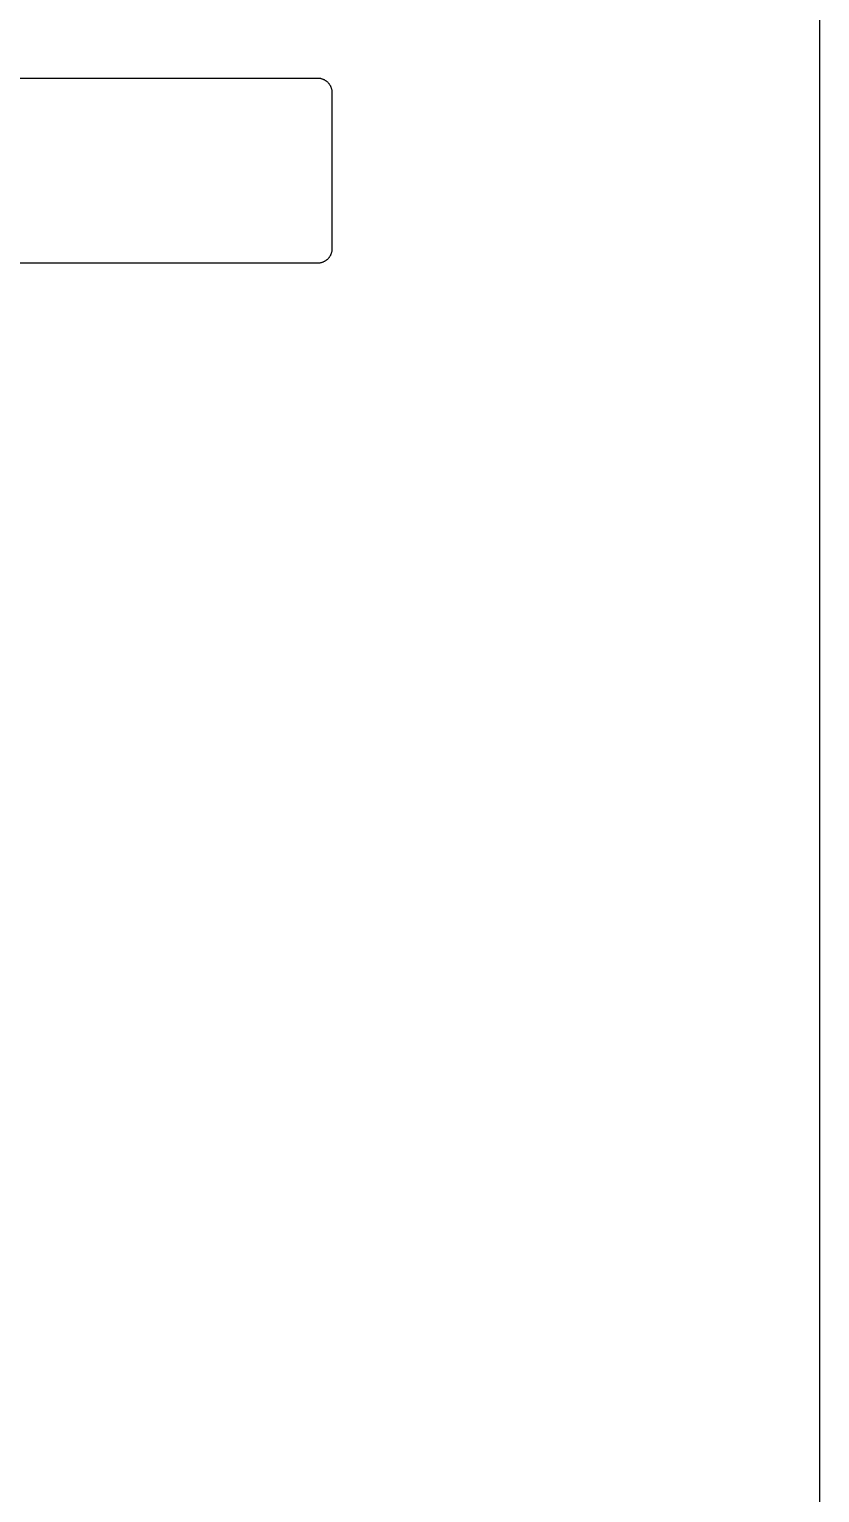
# Model space of a CAD drawing. Header units: inches. Extents: x -14 to 166, y -2 to 100.
# Drawn here: x 70.7 to 77.08, y 69.68 to 81.5 of the extents above; entities that cross this region are included whole.
import ezdxf

# ---------------------------------------------------------------- set-up
doc = ezdxf.new("R2010")
doc.units = ezdxf.units.IN
doc.layers.add('ZANO_R', color=7, linetype='Continuous', lineweight=0)
doc.layers.add('ZANO_W', color=1, linetype='Continuous', lineweight=0)
doc.styles.get("Standard").update_dxf_attribs({"font": 'arial.ttf'})
doc.dimstyles.new('amerykanie', dxfattribs={"dimtxt": 50, "dimasz": 50, "dimexe": 0.5, "dimexo": 0.5, "dimgap": 1, "dimtad": 1, "dimdec": 0, "dimzin": 0, "dimlunit": 5, "dimtxsty": 'Standard', "dimcen": 0.09, "dimclrd": 1, "dimclre": 1, "dimclrt": 1, "dimazin": 0, "dimtfac": 1, "dimtdec": 0, "dimtmove": 0, "dimatfit": 3, "dimfxl": 1, "dimtzin": 0, "dimarcsym": 1})

# ---------------------------------------------------------------- blocks, each defined once
blk = doc.blocks.new('*D368')
at = {"layer": 'ZANO_W', "color": 1, "lineweight": -2}
for p, q in [((66.552, 74.169), (66.552, 70.447)), ((68.343, 74.189), (68.343, 70.447)), ((65.552, 70.947), (64.552, 70.947)), ((66.552, 70.947), (68.343, 70.947)), ((68.579, 67.175), (67.447, 70.947)), ((69.343, 70.947), (70.343, 70.947)), ((76.802, 67.175), (68.579, 67.175))]:
    blk.add_line(p, q, dxfattribs=at)
at = {"layer": 'ZANO_W', "color": 1}
for points in [[(65.552, 70.78), (65.552, 71.114), (66.552, 70.947)], [(69.343, 71.114), (69.343, 70.78), (68.343, 70.947)]]:
    blk.add_solid(points, dxfattribs=at)
at = {"layer": 'ZANO_W', "color": 1, "insert": (72.69, 68.515), "char_height": 1.625, "attachment_point": 5}
blk.add_mtext('1 13/16', dxfattribs=at)

msp = doc.modelspace()

# ---------------------------------------------------------------- linework, layer by layer
at = {"layer": 'ZANO_R'}
for p, q in [((77.08327, 63.38996), (77.08327, 99.61043)), ((2.39824, 81.10649), (73.02816, 81.10649)), ((73.02816, 81.10649), (73.03219, 81.10642)), ((73.03219, 81.10642), (73.03622, 81.10622)), ((73.03622, 81.10622), (73.04023, 81.10587)), ((73.04023, 81.10587), (73.04424, 81.10539)), ((73.04424, 81.10539), (73.04822, 81.10477)), ((73.04822, 81.10477), (73.05219, 81.10402)), ((73.05219, 81.10402), (73.05612, 81.10313)), ((73.05612, 81.10313), (73.06002, 81.10211)), ((73.06002, 81.10211), (73.06389, 81.10096)), ((73.06389, 81.10096), (73.06771, 81.09967)), ((73.06771, 81.09967), (73.07149, 81.09826)), ((73.07149, 81.09826), (73.07521, 81.09671)), ((73.07521, 81.09671), (73.07888, 81.09504)), ((73.07888, 81.09504), (73.08249, 81.09325)), ((73.08249, 81.09325), (73.08604, 81.09133)), ((73.08604, 81.09133), (73.08952, 81.0893)), ((73.08952, 81.0893), (73.09293, 81.08714)), ((73.09293, 81.08714), (73.09627, 81.08487)), ((73.09627, 81.08487), (73.09952, 81.08249)), ((73.09952, 81.08249), (73.10269, 81.08)), ((73.10269, 81.08), (73.10578, 81.0774)), ((73.10578, 81.0774), (73.10877, 81.0747)), ((73.10877, 81.0747), (73.11167, 81.0719)), ((73.11167, 81.0719), (73.11448, 81.069)), ((73.11448, 81.069), (73.11718, 81.066)), ((73.11718, 81.066), (73.11978, 81.06292)), ((73.11978, 81.06292), (73.12227, 81.05975)), ((73.12227, 81.05975), (73.12465, 81.05649)), ((73.12465, 81.05649), (73.12692, 81.05316)), ((73.12692, 81.05316), (73.12907, 81.04975)), ((73.12907, 81.04975), (73.13111, 81.04627)), ((73.13111, 81.04627), (73.13302, 81.04272)), ((73.13302, 81.04272), (73.13482, 81.03911)), ((73.13482, 81.03911), (73.13649, 81.03544)), ((73.13649, 81.03544), (73.13803, 81.03171)), ((73.13803, 81.03171), (73.13945, 81.02793)), ((73.13945, 81.02793), (73.14073, 81.02411)), ((73.14073, 81.02411), (73.14189, 81.02025)), ((73.14189, 81.02025), (73.14291, 81.01635)), ((73.14291, 81.01635), (73.1438, 81.01241)), ((73.1438, 81.01241), (73.14455, 81.00845)), ((73.14455, 81.00845), (73.14517, 81.00446)), ((73.14517, 81.00446), (73.14565, 81.00046)), ((73.14565, 81.00046), (73.14599, 80.99644)), ((73.14599, 80.99644), (73.1462, 80.99241)), ((73.1462, 80.99241), (73.14627, 80.98838)), ((73.14627, 80.98838), (73.14627, 79.72854)), ((73.11718, 79.65092), (73.11448, 79.64792)), ((73.11978, 79.654), (73.11718, 79.65092)), ((73.12227, 79.65717), (73.11978, 79.654)), ((73.12465, 79.66043), (73.12227, 79.65717)), ((73.12692, 79.66376), (73.12465, 79.66043)), ((73.12907, 79.66717), (73.12692, 79.66376)), ((73.13111, 79.67065), (73.12907, 79.66717)), ((73.13302, 79.6742), (73.13111, 79.67065)), ((73.13482, 79.67781), (73.13302, 79.6742)), ((73.13649, 79.68148), (73.13482, 79.67781)), ((73.13803, 79.68521), (73.13649, 79.68148)), ((73.13945, 79.68899), (73.13803, 79.68521)), ((73.14073, 79.69281), (73.13945, 79.68899)), ((73.14189, 79.69667), (73.14073, 79.69281)), ((73.14291, 79.70058), (73.14189, 79.69667)), ((73.1438, 79.70451), (73.14291, 79.70058)), ((73.14455, 79.70847), (73.1438, 79.70451)), ((73.14517, 79.71246), (73.14455, 79.70847)), ((73.14565, 79.71646), (73.14517, 79.71246)), ((73.14599, 79.72048), (73.14565, 79.71646)), ((73.1462, 79.72451), (73.14599, 79.72048)), ((73.14627, 79.72854), (73.1462, 79.72451)), ((73.02816, 79.61043), (69.01241, 79.61043)), ((73.03219, 79.6105), (73.02816, 79.61043)), ((73.03622, 79.6107), (73.03219, 79.6105)), ((73.04023, 79.61105), (73.03622, 79.6107)), ((73.04424, 79.61153), (73.04023, 79.61105)), ((73.04822, 79.61215), (73.04424, 79.61153)), ((73.05219, 79.6129), (73.04822, 79.61215)), ((73.05612, 79.61379), (73.05219, 79.6129)), ((73.06002, 79.61481), (73.05612, 79.61379)), ((73.06389, 79.61596), (73.06002, 79.61481)), ((73.06771, 79.61725), (73.06389, 79.61596)), ((73.07149, 79.61866), (73.06771, 79.61725)), ((73.07521, 79.62021), (73.07149, 79.61866)), ((73.07888, 79.62188), (73.07521, 79.62021)), ((73.08249, 79.62367), (73.07888, 79.62188)), ((73.08604, 79.62559), (73.08249, 79.62367)), ((73.08952, 79.62762), (73.08604, 79.62559)), ((73.09293, 79.62978), (73.08952, 79.62762)), ((73.09627, 79.63205), (73.09293, 79.62978)), ((73.09952, 79.63443), (73.09627, 79.63205)), ((73.10269, 79.63692), (73.09952, 79.63443)), ((73.10578, 79.63952), (73.10269, 79.63692)), ((73.10877, 79.64222), (73.10578, 79.63952)), ((73.11167, 79.64502), (73.10877, 79.64222)), ((73.11448, 79.64792), (73.11167, 79.64502))]:
    msp.add_line(p, q, dxfattribs=at)

# ---------------------------------------------------------------- dimensions: what is measured, and where the dimension line sits
at = {"layer": 'ZANO_W'}
dim = msp.add_linear_dim(base=(68.34312, 70.94692), p1=(66.55178, 74.66948), p2=(68.34312, 74.68917), dimstyle='amerykanie', override={"dimtxt": 1.625, "dimasz": 1, "dimgap": 0.5, "dimdec": 4, "dimaunit": 1, "dimadec": 1, "dimtdec": 4, "dimtmove": 1, "dimfrac": 2}, dxfattribs=at)
dim.commit()
dim.dimension.update_dxf_attribs({"geometry": '*D368', "text_midpoint": (69.07914, 68.51539)})

doc.saveas('drawing.dxf')
